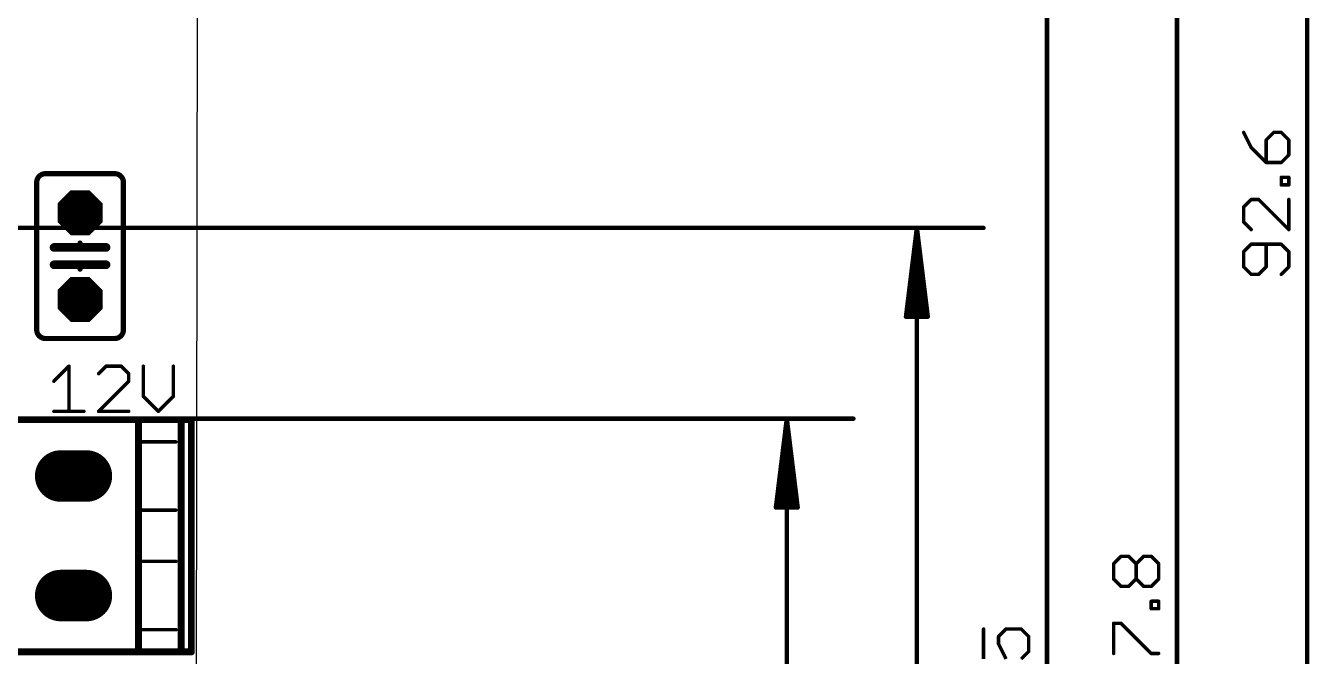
# Model space of a CAD drawing. Extents: x -31 to 85, y -21 to 97.
# Drawn here: x 45.02 to 82.61, y 33.17 to 51.64 of the extents above; entities that cross this region are included whole.
import ezdxf

# ---------------------------------------------------------------- set-up
doc = ezdxf.new("R2010")
doc.units = 0
for name, color, linetype in [('17', 82, 'CONTINUOUS'), ('20', 7, 'CONTINUOUS'), ('21', 253, 'CONTINUOUS'), ('47', 253, 'CONTINUOUS')]:
    doc.layers.add(name, color=color, linetype=linetype)

# ---------------------------------------------------------------- blocks, each defined once
blk = doc.blocks.new('OCTAGONP')
at = {"const_width": 0.5}
blk.add_lwpolyline([(-0.25, -0.1036), (-0.25, 0.1036), (-0.1036, 0.25), (0.1036, 0.25), (0.25, 0.1036), (0.25, -0.1036), (0.1036, -0.25), (-0.1036, -0.25), (-0.25, -0.1036), (-0.25, 0.1036)], dxfattribs=at)
blk = doc.blocks.new('LONGP50')
at = {"const_width": 1}
blk.add_lwpolyline([(-0.25, 0), (0.25, 0)], dxfattribs=at)
at = {"const_width": 0.5}
for points in [[(-0.25, 0.25, 1), (-0.25, -0.25)], [(0.25, -0.25, 1), (0.25, 0.25)]]:
    blk.add_lwpolyline(points, format="xyb", dxfattribs=at)

msp = doc.modelspace()

# ---------------------------------------------------------------- linework, layer by layer
at = {"layer": '20'}
msp.add_line((49.9745, 0), (50.1015, 84.9505), dxfattribs=at)
at = {"layer": '21'}
for points, const_width in [([(45.593, 47.3075, 0.4142), (45.339, 47.0535)], 0.1524), ([(45.593, 47.3456, 1), (45.593, 47.2694)], 0.0762), ([(45.593, 47.2694, 1), (45.593, 47.3456)], 0.0762), ([(47.879, 47.0535, 0.4142), (47.625, 47.3075)], 0.1524), ([(47.625, 47.3456, 1), (47.625, 47.2694)], 0.0762), ([(47.625, 47.2694, 1), (47.625, 47.3456)], 0.0762), ([(45.3771, 47.0535, 1), (45.3009, 47.0535)], 0.0762), ([(45.3009, 47.0535, 1), (45.3771, 47.0535)], 0.0762), ([(47.9171, 47.0535, 1), (47.8409, 47.0535)], 0.0762), ([(47.8409, 47.0535, 1), (47.9171, 47.0535)], 0.0762), ([(45.847, 45.212, 1), (45.847, 45.085)], 0.127), ([(46.609, 45.212, 1), (46.609, 45.085)], 0.127), ([(46.6471, 45.2755, 1), (46.5709, 45.2755)], 0.0762), ([(46.5709, 45.1485, 1), (46.6471, 45.1485)], 0.0762), ([(46.609, 45.085, 1), (46.609, 45.212)], 0.127), ([(47.371, 45.085, 1), (47.371, 45.212)], 0.127), ([(45.847, 44.704, 1), (45.847, 44.577)], 0.127), ([(46.609, 44.704, 1), (46.609, 44.577)], 0.127), ([(46.609, 44.577, 1), (46.609, 44.704)], 0.127), ([(47.371, 44.577, 1), (47.371, 44.704)], 0.127), ([(46.6471, 44.6405, 1), (46.5709, 44.6405)], 0.0762), ([(46.5709, 44.5135, 1), (46.6471, 44.5135)], 0.0762), ([(45.339, 42.7355, 0.4142), (45.593, 42.4815)], 0.1524), ([(45.3771, 42.7355, 1), (45.3009, 42.7355)], 0.0762), ([(45.3009, 42.7355, 1), (45.3771, 42.7355)], 0.0762), ([(45.593, 42.5196, 1), (45.593, 42.4434)], 0.0762), ([(45.593, 42.4434, 1), (45.593, 42.5196)], 0.0762), ([(47.625, 42.4815, 0.4142), (47.879, 42.7355)], 0.1524), ([(47.625, 42.5196, 1), (47.625, 42.4434)], 0.0762), ([(47.625, 42.4434, 1), (47.625, 42.5196)], 0.0762), ([(47.9171, 42.7355, 1), (47.8409, 42.7355)], 0.0762), ([(47.8409, 42.7355, 1), (47.9171, 42.7355)], 0.0762), ([(46.3082, 41.6698, 1), (46.2574, 41.6698)], 0.0508), ([(46.3007, 41.6519, 1), (46.2648, 41.6878)], 0.0508), ([(47.1339, 41.4675, 1), (47.1698, 41.4315)], 0.0508), ([(47.3722, 41.6952, 1), (47.3722, 41.6444)], 0.0508), ([(47.3901, 41.6519, 1), (47.3542, 41.6878)], 0.0508), ([(47.8308, 41.6878, 1), (47.7948, 41.6519)], 0.0508), ([(47.8128, 41.6444, 1), (47.8128, 41.6952)], 0.0508), ([(48.0585, 41.4495, 1), (48.0077, 41.4495)], 0.0508), ([(48.0152, 41.4315, 1), (48.0511, 41.4675)], 0.0508), ([(48.487, 41.6698, 1), (48.4362, 41.6698)], 0.0508), ([(49.3682, 41.6698, 1), (49.3174, 41.6698)], 0.0508), ([(45.8242, 41.2471, 1), (45.8601, 41.2112)], 0.0508), ([(48.0077, 41.2292, 1), (48.0585, 41.2292)], 0.0508), ([(48.0511, 41.2112, 1), (48.0152, 41.2471)], 0.0508), ([(48.4795, 40.8065, 1), (48.4436, 40.7706)], 0.0508), ([(48.4362, 40.7885, 1), (48.487, 40.7885)], 0.0508), ([(49.3174, 40.7885, 1), (49.3682, 40.7885)], 0.0508), ([(49.3608, 40.7706, 1), (49.3249, 40.8065)], 0.0508), ([(45.8421, 40.3733, 1), (45.8421, 40.3225)], 0.0508), ([(46.2574, 40.3479, 1), (46.3082, 40.3479)], 0.0508), ([(46.7234, 40.3225, 1), (46.7234, 40.3733)], 0.0508), ([(47.1518, 40.3733, 1), (47.1518, 40.3225)], 0.0508), ([(47.1339, 40.3659, 1), (47.1698, 40.3299)], 0.0508), ([(48.0331, 40.3225, 1), (48.0331, 40.3733)], 0.0508), ([(48.8842, 40.3659, 1), (48.9202, 40.3299)], 0.0508), ([(48.8842, 40.3299, 1), (48.9202, 40.3659)], 0.0508), ([(48.3693, 40.003, 1), (48.2677, 40.003)], 0.1016), ([(49.6193, 40.003, 1), (49.5177, 40.003)], 0.1016), ([(49.9193, 40.103, 1), (49.8177, 40.103)], 0.1016), ([(49.8685, 40.0522, 1), (49.8685, 40.1538)], 0.1016), ([(48.4185, 39.4784, 1), (48.4185, 39.4276)], 0.0508), ([(49.4185, 39.4276, 1), (49.4185, 39.4784)], 0.0508), ([(48.4185, 37.4784, 1), (48.4185, 37.4276)], 0.0508), ([(49.4185, 37.4276, 1), (49.4185, 37.4784)], 0.0508), ([(48.4185, 35.9784, 1), (48.4185, 35.9276)], 0.0508), ([(49.4185, 35.9276, 1), (49.4185, 35.9784)], 0.0508), ([(48.4185, 33.9784, 1), (48.4185, 33.9276)], 0.0508), ([(49.4185, 33.9276, 1), (49.4185, 33.9784)], 0.0508), ([(48.2677, 33.403, 1), (48.3693, 33.403)], 0.1016), ([(49.5177, 33.403, 1), (49.6193, 33.403)], 0.1016), ([(49.8177, 33.303, 1), (49.9193, 33.303)], 0.1016), ([(49.8685, 33.2522, 1), (49.8685, 33.3538)], 0.1016)]:
    msp.add_lwpolyline(points, format="xyb", dxfattribs=dict(at, const_width=const_width))
for points, const_width in [([(45.593, 47.3075), (47.625, 47.3075)], 0.1524), ([(45.339, 42.7355), (45.339, 47.0535)], 0.1524), ([(47.879, 47.0535), (47.879, 42.7355)], 0.1524), ([(46.609, 45.1485), (45.847, 45.1485)], 0.254), ([(46.609, 45.1485), (47.371, 45.1485)], 0.254), ([(46.609, 45.2755), (46.609, 45.1485)], 0.1524), ([(45.847, 44.6405), (46.609, 44.6405)], 0.254), ([(46.609, 44.6405), (47.371, 44.6405)], 0.254), ([(46.609, 44.6405), (46.609, 44.5135)], 0.1524), ([(45.593, 42.4815), (47.625, 42.4815)], 0.1524), ([(45.8421, 41.2292), (46.2828, 41.6698)], 0.1016), ([(46.2828, 41.6698), (46.2828, 40.3479)], 0.1016), ([(47.3722, 41.6698), (47.1518, 41.4495)], 0.1016), ([(47.8128, 41.6698), (47.3722, 41.6698)], 0.1016), ([(48.0331, 41.4495), (47.8128, 41.6698)], 0.1016), ([(48.0331, 41.2292), (48.0331, 41.4495)], 0.1016), ([(48.4616, 41.6698), (48.4616, 40.7885)], 0.1016), ([(49.3428, 40.7885), (49.3428, 41.6698)], 0.1016), ([(47.1518, 40.3479), (48.0331, 41.2292)], 0.1016), ([(48.4616, 40.7885), (48.9022, 40.3479)], 0.1016), ([(48.9022, 40.3479), (49.3428, 40.7885)], 0.1016), ([(45.8421, 40.3479), (46.7234, 40.3479)], 0.1016), ([(48.0331, 40.3479), (47.1518, 40.3479)], 0.1016), ([(43.8185, 40.103), (49.8685, 40.103)], 0.2032), ([(48.3185, 40.003), (48.3185, 33.403)], 0.2032), ([(49.5685, 33.403), (49.5685, 40.003)], 0.2032), ([(49.8685, 40.103), (49.8685, 33.303)], 0.2032), ([(48.4185, 39.453), (49.4185, 39.453)], 0.1016), ([(48.4185, 37.453), (49.4185, 37.453)], 0.1016), ([(48.4185, 35.953), (49.4185, 35.953)], 0.1016), ([(48.4185, 33.953), (49.4185, 33.953)], 0.1016), ([(49.8685, 33.303), (43.8185, 33.303)], 0.2032)]:
    msp.add_lwpolyline(points, dxfattribs=dict(at, const_width=const_width))
at = {"layer": '47'}
for points, const_width in [([(82.55, 0), (82.55, 92.583)], 0.13), ([(78.74, 0), (78.74, 67.7545)], 0.13), ([(74.93, 0), (74.93, 63.5)], 0.13), ([(80.6917, 48.5164), (80.912, 48.0757)], 0.1016), ([(81.573, 48.5164), (81.3526, 48.296)], 0.1016), ([(81.7933, 48.5164), (81.573, 48.5164)], 0.1016), ([(82.0136, 48.296), (81.7933, 48.5164)], 0.1016), ([(81.3526, 48.296), (81.3526, 47.6351)], 0.1016), ([(82.0136, 47.8554), (82.0136, 48.296)], 0.1016), ([(80.912, 48.0757), (81.3526, 47.6351)], 0.1016), ([(81.7933, 47.6351), (82.0136, 47.8554)], 0.1016), ([(81.3526, 47.6351), (81.7933, 47.6351)], 0.1016), ([(81.7933, 46.9802), (81.7933, 47.2005)], 0.1016), ([(81.7933, 47.2005), (82.0136, 47.2005)], 0.1016), ([(82.0136, 46.9802), (81.7933, 46.9802)], 0.1016), ([(82.0136, 47.2005), (82.0136, 46.9802)], 0.1016), ([(80.912, 46.5518), (80.6917, 46.3314)], 0.1016), ([(80.6917, 46.3314), (80.6917, 45.8908)], 0.1016), ([(81.1323, 46.5518), (80.912, 46.5518)], 0.1016), ([(82.0136, 45.6705), (81.1323, 46.5518)], 0.1016), ([(82.0136, 46.5518), (82.0136, 45.6705)], 0.1016), ([(80.6917, 45.8908), (80.912, 45.6705)], 0.1016), ([(44.45, 45.72), (73.07, 45.72)], 0.13), ([(71.12, 45.72), (70.8008, 43.12)], 0.13), ([(71.12, 45.72), (70.86, 43.12)], 0.13), ([(71.12, 45.72), (70.99, 43.12)], 0.13), ([(71.12, 0), (71.12, 45.72)], 0.13), ([(71.4392, 43.12), (71.12, 45.72)], 0.13), ([(71.25, 43.12), (71.12, 45.72)], 0.13), ([(71.38, 43.12), (71.12, 45.72)], 0.13), ([(80.912, 45.242), (80.6917, 45.0217)], 0.1016), ([(81.7933, 45.242), (80.912, 45.242)], 0.1016), ([(81.3526, 44.5811), (81.3526, 45.242)], 0.1016), ([(82.0136, 45.0217), (81.7933, 45.242)], 0.1016), ([(80.6917, 45.0217), (80.6917, 44.5811)], 0.1016), ([(82.0136, 44.5811), (82.0136, 45.0217)], 0.1016), ([(80.6917, 44.5811), (80.912, 44.3608)], 0.1016), ([(80.912, 44.3608), (81.1323, 44.3608)], 0.1016), ([(81.1323, 44.3608), (81.3526, 44.5811)], 0.1016), ([(81.7933, 44.3608), (82.0136, 44.5811)], 0.1016), ([(70.8008, 43.12), (71.4392, 43.12)], 0.13), ([(49.657, 40.132), (69.26, 40.132)], 0.13), ([(67.31, 40.132), (66.9908, 37.532)], 0.13), ([(67.31, 40.132), (67.05, 37.532)], 0.13), ([(67.31, 40.132), (67.18, 37.532)], 0.13), ([(67.31, 0), (67.31, 40.132)], 0.13), ([(67.6292, 37.532), (67.31, 40.132)], 0.13), ([(67.44, 37.532), (67.31, 40.132)], 0.13), ([(67.57, 37.532), (67.31, 40.132)], 0.13), ([(66.9908, 37.532), (67.6292, 37.532)], 0.13), ([(76.8817, 35.8818), (77.102, 36.1021)], 0.1016), ([(77.102, 36.1021), (77.3223, 36.1021)], 0.1016), ([(77.3223, 36.1021), (77.5426, 35.8818)], 0.1016), ([(77.5426, 35.8818), (77.763, 36.1021)], 0.1016), ([(77.763, 36.1021), (77.9833, 36.1021)], 0.1016), ([(77.9833, 36.1021), (78.2036, 35.8818)], 0.1016), ([(76.8817, 35.4411), (76.8817, 35.8818)], 0.1016), ([(77.5426, 35.4411), (77.5426, 35.8818)], 0.1016), ([(78.2036, 35.8818), (78.2036, 35.4411)], 0.1016), ([(77.102, 35.2208), (76.8817, 35.4411)], 0.1016), ([(77.5426, 35.4411), (77.3223, 35.2208)], 0.1016), ([(77.763, 35.2208), (77.5426, 35.4411)], 0.1016), ([(78.2036, 35.4411), (77.9833, 35.2208)], 0.1016), ([(77.3223, 35.2208), (77.102, 35.2208)], 0.1016), ([(77.9833, 35.2208), (77.763, 35.2208)], 0.1016), ([(77.9833, 34.566), (77.9833, 34.7863)], 0.1016), ([(77.9833, 34.7863), (78.2036, 34.7863)], 0.1016), ([(78.2036, 34.566), (77.9833, 34.566)], 0.1016), ([(78.2036, 34.7863), (78.2036, 34.566)], 0.1016), ([(73.0717, 33.9749), (73.0717, 33.0936)], 0.1016), ([(73.5123, 33.7545), (73.7326, 33.9749)], 0.1016), ([(73.7326, 33.9749), (74.1733, 33.9749)], 0.1016), ([(74.1733, 33.9749), (74.3936, 33.7545)], 0.1016), ([(76.8817, 33.2562), (76.8817, 34.1375)], 0.1016), ([(76.8817, 34.1375), (77.102, 34.1375)], 0.1016), ([(77.102, 34.1375), (77.9833, 33.2562)], 0.1016), ([(73.5123, 33.5342), (73.5123, 33.7545)], 0.1016), ([(73.7326, 33.0936), (73.5123, 33.5342)], 0.1016), ([(74.3936, 33.7545), (74.3936, 33.3139)], 0.1016), ([(74.3936, 33.3139), (74.1733, 33.0936)], 0.1016), ([(77.9833, 33.2562), (78.2036, 33.2562)], 0.1016)]:
    msp.add_lwpolyline(points, dxfattribs=dict(at, const_width=const_width))
for points, const_width in [([(80.7144, 48.5277, 1), (80.669, 48.505)], 0.0508), ([(81.573, 48.5418, 1), (81.573, 48.491)], 0.0508), ([(81.5909, 48.4984, 1), (81.555, 48.5343)], 0.0508), ([(81.8112, 48.5343, 1), (81.7753, 48.4984)], 0.0508), ([(81.7933, 48.491, 1), (81.7933, 48.5418)], 0.0508), ([(81.378, 48.296, 1), (81.3272, 48.296)], 0.0508), ([(81.3347, 48.314, 1), (81.3706, 48.2781)], 0.0508), ([(82.039, 48.296, 1), (81.9882, 48.296)], 0.0508), ([(81.9956, 48.2781, 1), (82.0316, 48.314)], 0.0508), ([(80.93, 48.0937, 1), (80.894, 48.0577)], 0.0508), ([(80.8893, 48.0644, 1), (80.9347, 48.0871)], 0.0508), ([(81.9882, 47.8554, 1), (82.039, 47.8554)], 0.0508), ([(82.0316, 47.8374, 1), (81.9956, 47.8733)], 0.0508), ([(81.3526, 47.6605, 1), (81.3526, 47.6097)], 0.0508), ([(81.3272, 47.6351, 1), (81.378, 47.6351)], 0.0508), ([(81.3347, 47.6171, 1), (81.3706, 47.653)], 0.0508), ([(81.7753, 47.653, 1), (81.8112, 47.6171)], 0.0508), ([(81.7933, 47.6097, 1), (81.7933, 47.6605)], 0.0508), ([(81.8187, 47.2005, 1), (81.7679, 47.2005)], 0.0508), ([(81.7933, 47.2259, 1), (81.7933, 47.1751)], 0.0508), ([(81.7933, 47.0056, 1), (81.7933, 46.9548)], 0.0508), ([(81.7679, 46.9802, 1), (81.8187, 46.9802)], 0.0508), ([(82.039, 47.2005, 1), (81.9882, 47.2005)], 0.0508), ([(81.9882, 46.9802, 1), (82.039, 46.9802)], 0.0508), ([(82.0136, 47.1751, 1), (82.0136, 47.2259)], 0.0508), ([(82.0136, 46.9548, 1), (82.0136, 47.0056)], 0.0508), ([(80.7171, 46.3314, 1), (80.6663, 46.3314)], 0.0508), ([(80.6737, 46.3494, 1), (80.7096, 46.3135)], 0.0508), ([(80.912, 46.5772, 1), (80.912, 46.5264)], 0.0508), ([(80.93, 46.5338, 1), (80.894, 46.5697)], 0.0508), ([(81.1503, 46.5697, 1), (81.1144, 46.5338)], 0.0508), ([(81.1323, 46.5264, 1), (81.1323, 46.5772)], 0.0508), ([(82.039, 46.5518, 1), (81.9882, 46.5518)], 0.0508), ([(80.7096, 45.9088, 1), (80.6737, 45.8728)], 0.0508), ([(80.6663, 45.8908, 1), (80.7171, 45.8908)], 0.0508), ([(71.1525, 45.72, 1), (71.0875, 45.72)], 0.065), ([(71.1523, 45.724, 1), (71.0877, 45.716)], 0.065), ([(71.1525, 45.7184, 1), (71.0875, 45.7216)], 0.065), ([(71.1525, 45.7216, 1), (71.0875, 45.7184)], 0.065), ([(71.1523, 45.7232, 1), (71.0877, 45.7168)], 0.065), ([(71.1523, 45.716, 1), (71.0877, 45.724)], 0.065), ([(71.1523, 45.7168, 1), (71.0877, 45.7232)], 0.065), ([(73.07, 45.6875, 1), (73.07, 45.7525)], 0.065), ([(80.894, 45.6525, 1), (80.93, 45.6884)], 0.0508), ([(81.9882, 45.6705, 1), (82.039, 45.6705)], 0.0508), ([(81.9956, 45.6525, 1), (82.0316, 45.6884)], 0.0508), ([(80.912, 45.2674, 1), (80.912, 45.2166)], 0.0508), ([(80.93, 45.2241, 1), (80.894, 45.26)], 0.0508), ([(81.378, 45.242, 1), (81.3272, 45.242)], 0.0508), ([(81.8112, 45.26, 1), (81.7753, 45.2241)], 0.0508), ([(81.7933, 45.2166, 1), (81.7933, 45.2674)], 0.0508), ([(80.7171, 45.0217, 1), (80.6663, 45.0217)], 0.0508), ([(80.6737, 45.0397, 1), (80.7096, 45.0038)], 0.0508), ([(82.039, 45.0217, 1), (81.9882, 45.0217)], 0.0508), ([(81.9956, 45.0038, 1), (82.0316, 45.0397)], 0.0508), ([(80.7096, 44.599, 1), (80.6737, 44.5631)], 0.0508), ([(80.6663, 44.5811, 1), (80.7171, 44.5811)], 0.0508), ([(80.912, 44.3862, 1), (80.912, 44.3354)], 0.0508), ([(80.894, 44.3428, 1), (80.93, 44.3787)], 0.0508), ([(81.1144, 44.3787, 1), (81.1503, 44.3428)], 0.0508), ([(81.1323, 44.3354, 1), (81.1323, 44.3862)], 0.0508), ([(81.3272, 44.5811, 1), (81.378, 44.5811)], 0.0508), ([(81.3706, 44.5631, 1), (81.3347, 44.599)], 0.0508), ([(81.7753, 44.3787, 1), (81.8112, 44.3428)], 0.0508), ([(81.9882, 44.5811, 1), (82.039, 44.5811)], 0.0508), ([(82.0316, 44.5631, 1), (81.9956, 44.599)], 0.0508), ([(70.8008, 43.1525, 1), (70.8008, 43.0875)], 0.065), ([(70.7685, 43.124, 1), (70.833, 43.116)], 0.065), ([(70.8277, 43.1232, 1), (70.8923, 43.1168)], 0.065), ([(70.9575, 43.1216, 1), (71.0225, 43.1184)], 0.065), ([(71.2175, 43.1184, 1), (71.2825, 43.1216)], 0.065), ([(71.3477, 43.1168, 1), (71.4123, 43.1232)], 0.065), ([(71.407, 43.116, 1), (71.4715, 43.124)], 0.065), ([(71.4392, 43.0875, 1), (71.4392, 43.1525)], 0.065), ([(49.657, 40.1645, 1), (49.657, 40.0995)], 0.065), ([(67.3425, 40.132, 1), (67.2775, 40.132)], 0.065), ([(67.3423, 40.136, 1), (67.2777, 40.128)], 0.065), ([(67.3425, 40.1304, 1), (67.2775, 40.1336)], 0.065), ([(67.3425, 40.1336, 1), (67.2775, 40.1304)], 0.065), ([(67.3423, 40.1352, 1), (67.2777, 40.1288)], 0.065), ([(67.3423, 40.128, 1), (67.2777, 40.136)], 0.065), ([(67.3423, 40.1288, 1), (67.2777, 40.1352)], 0.065), ([(69.26, 40.0995, 1), (69.26, 40.1645)], 0.065), ([(66.9908, 37.5645, 1), (66.9908, 37.4995)], 0.065), ([(66.9585, 37.536, 1), (67.023, 37.528)], 0.065), ([(67.0177, 37.5352, 1), (67.0823, 37.5288)], 0.065), ([(67.1475, 37.5336, 1), (67.2125, 37.5304)], 0.065), ([(67.4075, 37.5304, 1), (67.4725, 37.5336)], 0.065), ([(67.5377, 37.5288, 1), (67.6023, 37.5352)], 0.065), ([(67.597, 37.528, 1), (67.6615, 37.536)], 0.065), ([(67.6292, 37.4995, 1), (67.6292, 37.5645)], 0.065), ([(77.102, 36.1275, 1), (77.102, 36.0767)], 0.0508), ([(77.12, 36.0841, 1), (77.084, 36.1201)], 0.0508), ([(77.3403, 36.1201, 1), (77.3044, 36.0841)], 0.0508), ([(77.3223, 36.0767, 1), (77.3223, 36.1275)], 0.0508), ([(77.763, 36.1275, 1), (77.763, 36.0767)], 0.0508), ([(77.7809, 36.0841, 1), (77.745, 36.1201)], 0.0508), ([(78.0012, 36.1201, 1), (77.9653, 36.0841)], 0.0508), ([(77.9833, 36.0767, 1), (77.9833, 36.1275)], 0.0508), ([(76.9071, 35.8818, 1), (76.8563, 35.8818)], 0.0508), ([(76.8637, 35.8997, 1), (76.8996, 35.8638)], 0.0508), ([(77.568, 35.8818, 1), (77.5172, 35.8818)], 0.0508), ([(77.5247, 35.8997, 1), (77.5606, 35.8638)], 0.0508), ([(77.5247, 35.8638, 1), (77.5606, 35.8997)], 0.0508), ([(78.229, 35.8818, 1), (78.1782, 35.8818)], 0.0508), ([(78.1856, 35.8638, 1), (78.2216, 35.8997)], 0.0508), ([(76.8996, 35.4591, 1), (76.8637, 35.4232)], 0.0508), ([(76.8563, 35.4411, 1), (76.9071, 35.4411)], 0.0508), ([(77.5172, 35.4411, 1), (77.568, 35.4411)], 0.0508), ([(77.5606, 35.4591, 1), (77.5247, 35.4232)], 0.0508), ([(77.5606, 35.4232, 1), (77.5247, 35.4591)], 0.0508), ([(78.1782, 35.4411, 1), (78.229, 35.4411)], 0.0508), ([(78.2216, 35.4232, 1), (78.1856, 35.4591)], 0.0508), ([(77.102, 35.2462, 1), (77.102, 35.1954)], 0.0508), ([(77.084, 35.2029, 1), (77.12, 35.2388)], 0.0508), ([(77.3044, 35.2388, 1), (77.3403, 35.2029)], 0.0508), ([(77.3223, 35.1954, 1), (77.3223, 35.2462)], 0.0508), ([(77.763, 35.2462, 1), (77.763, 35.1954)], 0.0508), ([(77.745, 35.2029, 1), (77.7809, 35.2388)], 0.0508), ([(77.9653, 35.2388, 1), (78.0012, 35.2029)], 0.0508), ([(77.9833, 35.1954, 1), (77.9833, 35.2462)], 0.0508), ([(78.0087, 34.7863, 1), (77.9579, 34.7863)], 0.0508), ([(77.9833, 34.8117, 1), (77.9833, 34.7609)], 0.0508), ([(77.9833, 34.5914, 1), (77.9833, 34.5406)], 0.0508), ([(77.9579, 34.566, 1), (78.0087, 34.566)], 0.0508), ([(78.229, 34.7863, 1), (78.1782, 34.7863)], 0.0508), ([(78.1782, 34.566, 1), (78.229, 34.566)], 0.0508), ([(78.2036, 34.7609, 1), (78.2036, 34.8117)], 0.0508), ([(78.2036, 34.5406, 1), (78.2036, 34.5914)], 0.0508), ([(73.0971, 33.9749, 1), (73.0463, 33.9749)], 0.0508), ([(73.7326, 34.0003, 1), (73.7326, 33.9495)], 0.0508), ([(73.7506, 33.9569, 1), (73.7147, 33.9928)], 0.0508), ([(74.1912, 33.9928, 1), (74.1553, 33.9569)], 0.0508), ([(74.1733, 33.9495, 1), (74.1733, 34.0003)], 0.0508), ([(76.9071, 34.1375, 1), (76.8563, 34.1375)], 0.0508), ([(76.8817, 34.1629, 1), (76.8817, 34.1121)], 0.0508), ([(77.12, 34.1555, 1), (77.084, 34.1196)], 0.0508), ([(77.102, 34.1121, 1), (77.102, 34.1629)], 0.0508), ([(73.5377, 33.7545, 1), (73.4869, 33.7545)], 0.0508), ([(73.535, 33.5456, 1), (73.4896, 33.5229)], 0.0508), ([(73.4869, 33.5342, 1), (73.5377, 33.5342)], 0.0508), ([(73.4944, 33.7725, 1), (73.5303, 33.7366)], 0.0508), ([(74.419, 33.7545, 1), (74.3682, 33.7545)], 0.0508), ([(74.3756, 33.7366, 1), (74.4116, 33.7725)], 0.0508), ([(74.3682, 33.3139, 1), (74.419, 33.3139)], 0.0508), ([(74.4116, 33.2959, 1), (74.3756, 33.3318)], 0.0508), ([(76.8563, 33.2562, 1), (76.9071, 33.2562)], 0.0508), ([(77.9833, 33.2816, 1), (77.9833, 33.2308)], 0.0508), ([(77.9653, 33.2383, 1), (78.0012, 33.2742)], 0.0508), ([(78.2036, 33.2308, 1), (78.2036, 33.2816)], 0.0508)]:
    msp.add_lwpolyline(points, format="xyb", dxfattribs=dict(at, const_width=const_width))

# ---------------------------------------------------------------- block references
at = {"layer": '17'}
for name, p, xscale, yscale, rotation in [('OCTAGONP', (46.609, 46.1645), 1.3208, 1.3208, 90), ('OCTAGONP', (46.609, 46.1645), 1.3208, 1.3208, 90), ('OCTAGONP', (46.609, 43.6245), 1.3208, 1.3208, 90), ('OCTAGONP', (46.609, 43.6245), 1.3208, 1.3208, 90), ('LONGP50', (46.4185, 38.453), 1.508, 1.508, 180), ('LONGP50', (46.4185, 38.453), 1.508, 1.508, 180), ('LONGP50', (46.4185, 34.953), 1.508, 1.508, 180), ('LONGP50', (46.4185, 34.953), 1.508, 1.508, 180)]:
    msp.add_blockref(name, p, dxfattribs=dict(at, xscale=xscale, yscale=yscale, rotation=rotation))

doc.saveas('drawing.dxf')
